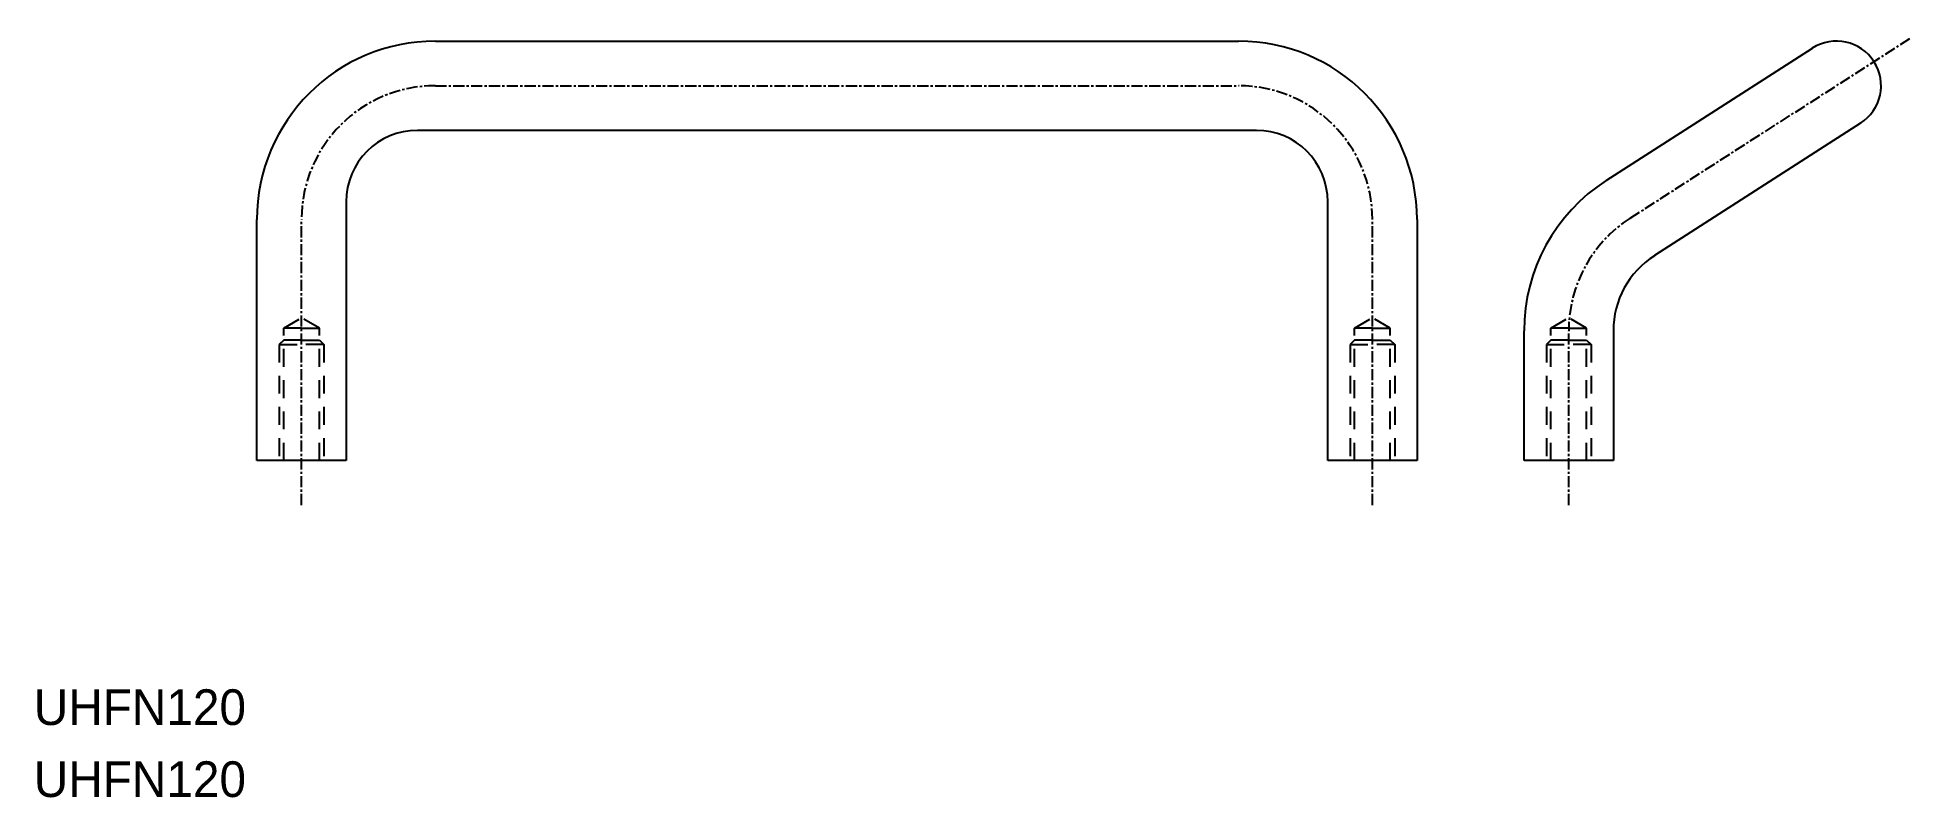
# Model space of a CAD drawing. Extents: x 0 to 210, y 0 to 85.
import ezdxf

# ---------------------------------------------------------------- set-up
doc = ezdxf.new("R2010")
doc.units = 0
doc.linetypes.add('CENTER', pattern=[2, 1.25, -0.25, 0.25, -0.25])
doc.linetypes.add('DASHED', pattern=[3.5, 2, -1.5])
doc.layers.get('0').update_dxf_attribs({"linetype": 'CONTINUOUS'})
doc.layers.add('CENTER', color=1, linetype='CENTER')

msp = doc.modelspace()

# ---------------------------------------------------------------- linework, layer by layer
at = {"color": 7, "linetype": 'CONTINUOUS'}
for p, q in [((45, 84.71), (135, 84.71)), ((176.19, 69.08), (199.3, 83.92)), ((137, 74.71), (43, 74.71)), ((204.7, 75.51), (181.6, 60.67)), ((35, 66.71), (35, 37.71)), ((145, 37.71), (145, 66.71)), ((25, 37.71), (25, 64.71)), ((155, 64.71), (155, 37.71)), ((167, 37.71), (167, 52.25)), ((177, 52.25), (177, 37.71)), ((35, 37.71), (25, 37.71)), ((155, 37.71), (145, 37.71)), ((177, 37.71), (167, 37.71))]:
    msp.add_line(p, q, dxfattribs=at)
msp.add_line((135, 84.71), (135, 84.71))
at = {"color": 3, "linetype": 'DASHED'}
for p, q in [((28, 52.56), (30, 53.72)), ((30, 52.56), (28, 52.56)), ((28, 37.71), (28, 52.56)), ((32, 52.56), (30, 53.72)), ((30, 52.56), (32, 52.56)), ((32, 37.71), (32, 52.56)), ((148, 52.56), (150, 53.72)), ((148, 37.71), (148, 52.56)), ((150, 52.56), (148, 52.56)), ((152, 52.56), (150, 53.72)), ((150, 52.56), (152, 52.56)), ((152, 37.71), (152, 52.56)), ((170, 52.56), (172, 53.72)), ((170, 37.71), (170, 52.56)), ((172, 52.56), (170, 52.56)), ((174, 52.56), (172, 53.72)), ((172, 52.56), (174, 52.56)), ((174, 37.71), (174, 52.56)), ((28, 51.21), (27.5, 50.71)), ((27.5, 50.71), (30, 50.71)), ((27.5, 50.71), (27.5, 37.71)), ((30, 51.21), (28, 51.21)), ((30, 51.21), (32, 51.21)), ((32.5, 50.71), (30, 50.71)), ((32, 51.21), (32.5, 50.71)), ((32.5, 50.71), (32.5, 37.71)), ((148, 51.21), (147.5, 50.71)), ((147.5, 50.71), (147.5, 37.71)), ((147.5, 50.71), (150, 50.71)), ((150, 51.21), (148, 51.21)), ((150, 51.21), (152, 51.21)), ((152.5, 50.71), (150, 50.71)), ((152, 51.21), (152.5, 50.71)), ((152.5, 50.71), (152.5, 37.71)), ((170, 51.21), (169.5, 50.71)), ((169.5, 50.71), (169.5, 37.71)), ((169.5, 50.71), (172, 50.71)), ((172, 51.21), (170, 51.21)), ((172, 51.21), (174, 51.21)), ((174.5, 50.71), (172, 50.71)), ((174, 51.21), (174.5, 50.71)), ((174.5, 50.71), (174.5, 37.71))]:
    msp.add_line(p, q, dxfattribs=at)
at = {"color": 7, "linetype": 'CONTINUOUS'}
for centre, radius, start, end in [((45, 64.71), 20, 90, 180), ((135, 64.71), 20, 0, 90), ((202, 79.71), 5, 302.7126, 122.7126), ((43, 66.71), 8, 90, 180), ((137, 66.71), 8, 0, 90), ((187, 52.25), 20, 122.7126, 180), ((187, 52.25), 10, 122.7126, 180)]:
    msp.add_arc(centre, radius, start, end, dxfattribs=at)
at = {"layer": 'CENTER', "color": 1, "linetype": 'CENTER'}
for p, q in [((178.89, 64.87), (210.41, 85.12)), ((45, 79.71), (135, 79.71)), ((30, 32.71), (30, 64.71)), ((150, 32.71), (150, 64.71)), ((172, 32.71), (172, 52.25))]:
    msp.add_line(p, q, dxfattribs=at)
for centre, start, end in [((45, 64.71), 90, 180), ((135, 64.71), 0, 90), ((187, 52.25), 122.7126, 180)]:
    msp.add_arc(centre, 15, start, end, dxfattribs=at)

# ---------------------------------------------------------------- texts
for p in [(0, 8.07), (0, 0)]:
    msp.add_text('UHFN120', height=4).set_placement(p)

doc.saveas('drawing.dxf')
